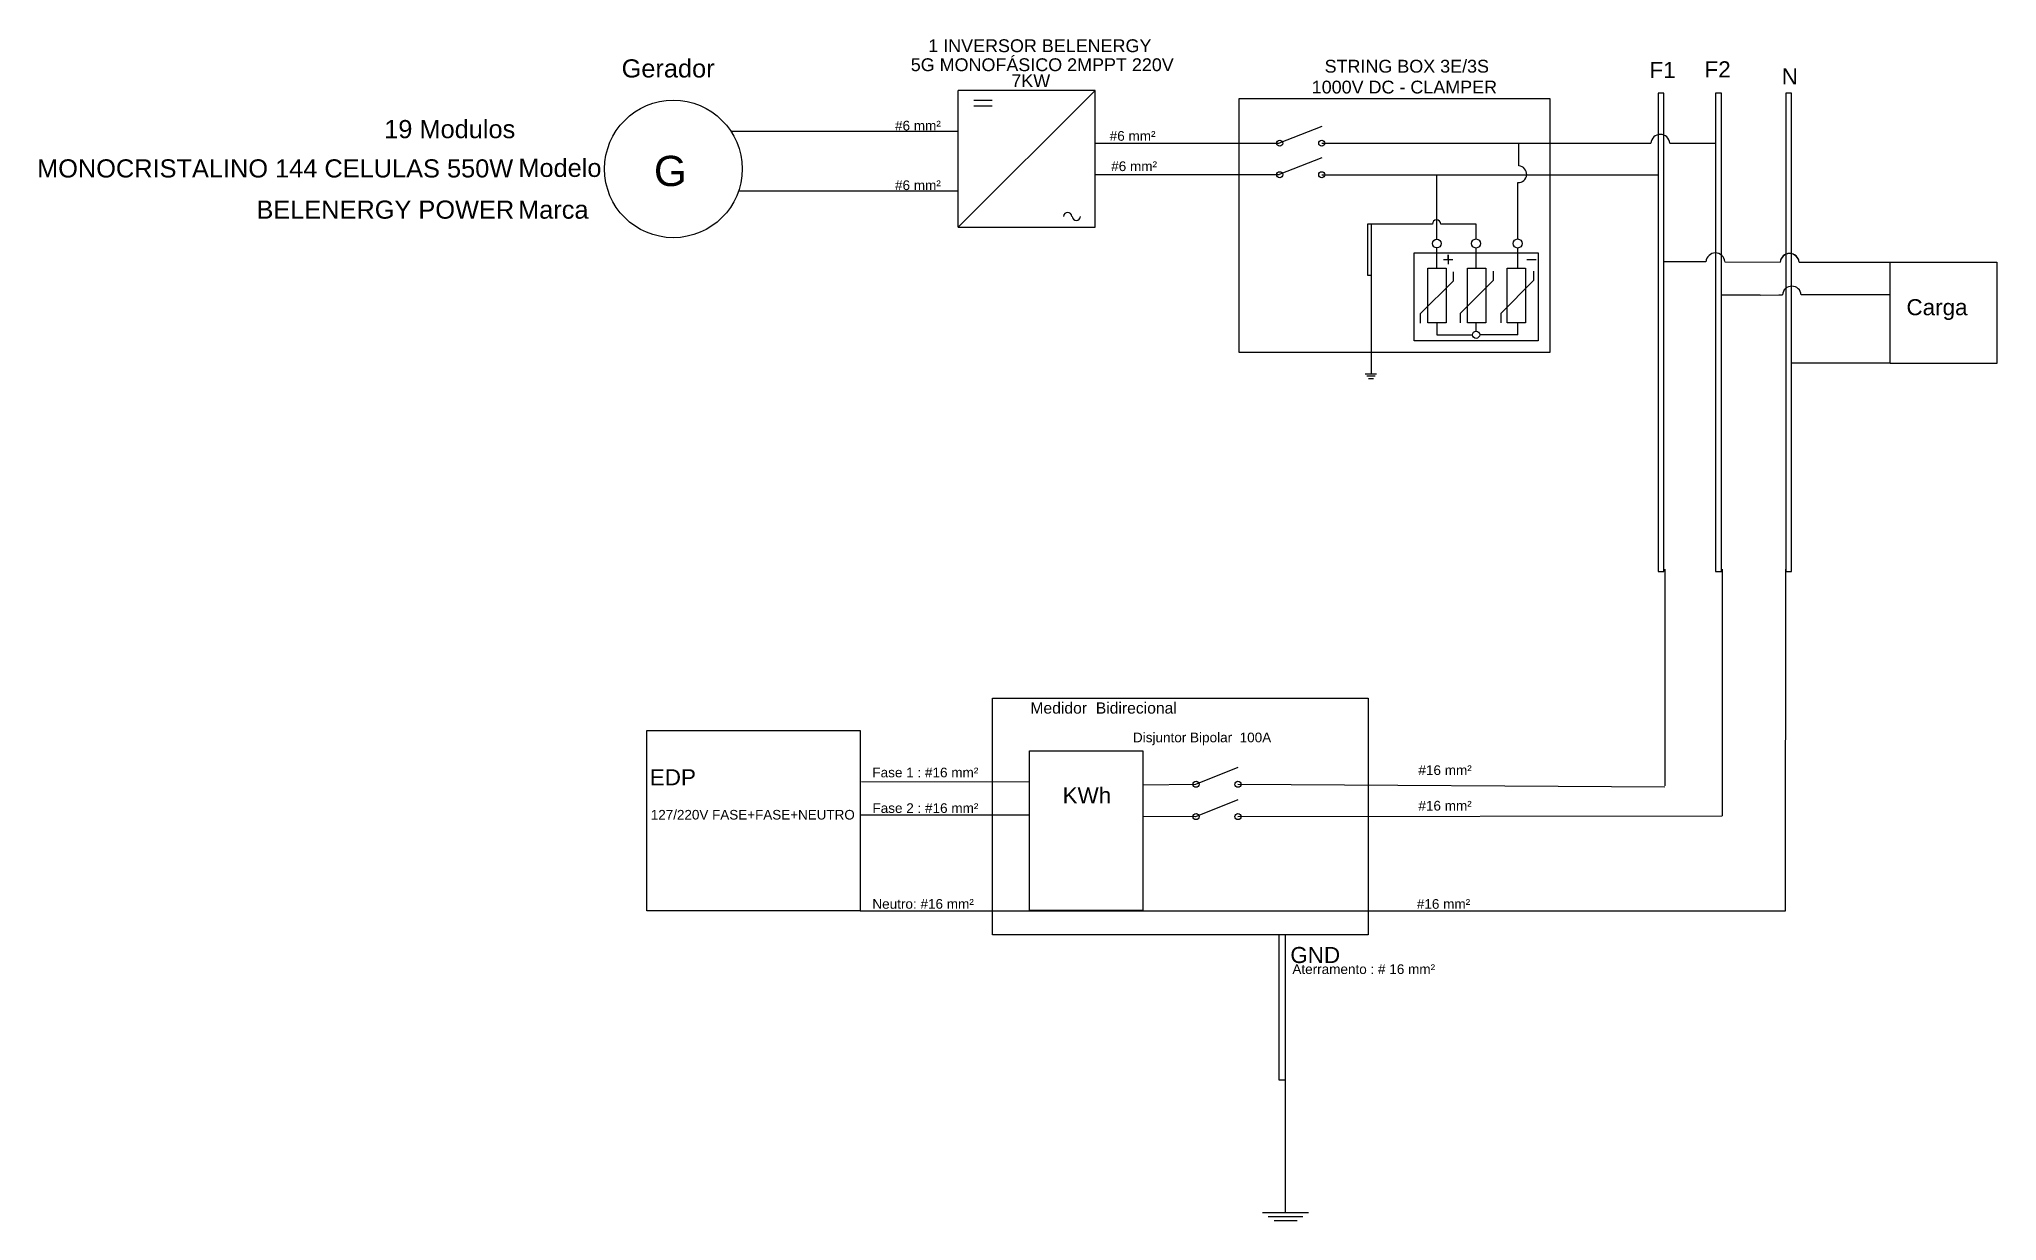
# Model space of a CAD drawing. Header units: millimetres. Extents: x 2532 to 31255, y 1064 to 18411.
import ezdxf

# ---------------------------------------------------------------- set-up
doc = ezdxf.new("R2010")
doc.units = ezdxf.units.MM
doc.styles.add('arial', font='arial.ttf')
doc.styles.get("Standard").update_dxf_attribs({"font": 'arial.ttf'})

msp = doc.modelspace()

# ---------------------------------------------------------------- linework, layer by layer
for p, q in [((18027, 17659), (16015, 17659)), ((18027, 17659), (16015, 15652)), ((16015, 15649), (16015, 17659)), ((18027, 15649), (18027, 17659)), ((26285, 17617), (26285, 10597)), ((26370, 17617), (26285, 17617)), ((26370, 10597), (26370, 17617)), ((27128, 17617), (27128, 11716)), ((27213, 17617), (27128, 17617)), ((27128, 17617), (27128, 10597)), ((27213, 17617), (27128, 17617)), ((27213, 11716), (27213, 17617)), ((27213, 10597), (27213, 17617)), ((28159, 17616), (28159, 11714)), ((28243, 17616), (28159, 17616)), ((28159, 17616), (28159, 10596)), ((28243, 17616), (28159, 17616)), ((28243, 11714), (28243, 17616)), ((28243, 10596), (28243, 17616)), ((16243, 17516), (16512, 17516)), ((16243, 17433), (16512, 17433)), ((16015, 17055), (12683, 17055)), ((18027, 16883), (20724, 16883)), ((21349, 16883), (26178, 16883)), ((24241, 16550), (24241, 16883)), ((26455, 16883), (27128, 16883)), ((18027, 16422), (20724, 16422)), ((21349, 16420), (26285, 16420)), ((23039, 15475), (23039, 16420)), ((16015, 16180), (12792, 16180)), ((24225, 15478), (24225, 16304)), ((16015, 15649), (18027, 15649)), ((23039, 15047), (23039, 15345)), ((23615, 15047), (23615, 15345)), ((24225, 15047), (24225, 15345)), ((23278, 14997), (23278, 14860)), ((23863, 15005), (23863, 14868)), ((24459, 15005), (24459, 14868)), ((26986, 15144), (26370, 15144)), ((27265, 15144), (28075, 15136)), ((28352, 15139), (29621, 15139)), ((29621, 15139), (29689, 15139)), ((23278, 14860), (22795, 14377)), ((23863, 14868), (23380, 14385)), ((24459, 14868), (23976, 14385)), ((27781, 14651), (27210, 14654)), ((27781, 14651), (28058, 14655)), ((28058, 14655), (28109, 14657)), ((28386, 14661), (29344, 14661)), ((29344, 14661), (29689, 14661)), ((22795, 14377), (22795, 14241)), ((23380, 14385), (23380, 14248)), ((23976, 14385), (23976, 14248)), ((23039, 14248), (23039, 14071)), ((23615, 14124), (23615, 14248)), ((24225, 14071), (24225, 14248)), ((23039, 14071), (23563, 14071)), ((24225, 14071), (23668, 14071)), ((28243, 13660), (29689, 13660)), ((26383, 10630), (26383, 7448)), ((27226, 10630), (27226, 7012)), ((28156, 5617), (28161, 10629)), ((26285, 10597), (26370, 10597)), ((27128, 10597), (27213, 10597)), ((28159, 10596), (28243, 10596)), ((14584, 7509), (14579, 7509)), ((17064, 7504), (14599, 7509)), ((19497, 7469), (18719, 7458)), ((20121, 7719), (19496, 7469)), ((20121, 7472), (26383, 7436)), ((20121, 7244), (19499, 6997)), ((14584, 7021), (14579, 7021)), ((17064, 7020), (14584, 7021)), ((19499, 6997), (18724, 6998)), ((20121, 6998), (27226, 7012)), ((14579, 5617), (28156, 5617))]:
    msp.add_line(p, q)
at = {"color": 1}
for p, q in [((21349, 17129), (20724, 16883)), ((21349, 16666), (20724, 16422)), ((23205, 15175), (23205, 15243)), ((23205, 15243), (23205, 15175)), ((23136, 15175), (23273, 15175)), ((23205, 15175), (23205, 15107))]:
    msp.add_line(p, q, dxfattribs=at)
at = {"color": 3}
for p, q in [((22073, 15696), (22023, 15696)), ((22023, 15696), (22023, 14946)), ((22973, 15696), (22073, 15696)), ((22073, 15696), (22073, 13499)), ((23615, 15696), (23097, 15696)), ((23615, 15477), (23615, 15696)), ((22023, 14946), (22073, 14946)), ((21987, 13499), (22155, 13499)), ((22011, 13466), (22134, 13466)), ((22035, 13431), (22107, 13431)), ((20718, 5265), (20718, 3134)), ((20819, 3134), (20819, 5265)), ((20718, 3133), (20819, 3133)), ((20819, 1191), (20819, 3134)), ((21156, 1182), (20481, 1182)), ((21072, 1123), (20566, 1123)), ((20987, 1064), (20650, 1064))]:
    msp.add_line(p, q, dxfattribs=at)
at = {"color": 18, "true_color": 0x000000}
msp.add_line((24358, 15175), (24495, 15175), dxfattribs=at)
for points in [[(20139, 17537), (24695, 17537), (24695, 13809), (20139, 13809)], [(22705, 15276), (24526, 15276), (24526, 13983), (22705, 13983)], [(22904, 15047), (23173, 15047), (23173, 14248), (22904, 14248)], [(23487, 15047), (23756, 15047), (23756, 14248), (23487, 14248)], [(24071, 15047), (24340, 15047), (24340, 14248), (24071, 14248)], [(29689, 15139), (31255, 15139), (31255, 13647), (29689, 13647)], [(16517, 8735), (22030, 8735), (22030, 5264), (16517, 5264)], [(11447, 8263), (14579, 8263), (14579, 5617), (11447, 5617)], [(17064, 7966), (18724, 7966), (18724, 5620), (17064, 5620)]]:
    msp.add_lwpolyline(points, close=True)
for centre, radius in [((11837, 16505), 1009), ((23039, 15410), 64.8), ((23614, 15411), 66.2), ((24224, 15411), 66.2), ((23615, 14071), 52.5), ((19505, 7472), 44), ((20121, 7472), 44), ((19505, 6998), 44), ((20121, 6998), 44)]:
    msp.add_circle(centre, radius)
at = {"color": 1}
for centre in [(20733, 16883), (21349, 16883), (20733, 16420), (21349, 16420)]:
    msp.add_circle(centre, 44, dxfattribs=at)
for centre, radius, start, end in [((26317, 16872), 139, 4.8424, 175.1498), ((24234, 16427), 123, 266.6155, 86.6155), ((17622, 15804), 63.4, 3.9499, 176.0501), ((17749, 15813), 63.4, 183.9499, 356.0501), ((27126, 15133), 139, 4.8257, 175.1743), ((28214, 15127), 139, 4.8263, 175.1497), ((28214, 15124), 139, 4.8263, 175.1497), ((28247, 14645), 139, 4.8263, 175.1497)]:
    msp.add_arc(centre, radius, start, end)
at = {"color": 3}
msp.add_arc((23035, 15695), 62.3, 1.3798, 178.6202, dxfattribs=at)

# ---------------------------------------------------------------- texts
for s, height, p in [('1 INVERSOR BELENERGY', 188.29, (15577, 18220)), ('5G MONOFÁSICO 2MPPT 220V', 188.29, (15320, 17941)), ('STRING BOX 3E/3S', 188.29, (21392, 17919)), ('7KW', 188.3, (16796, 17706)), ('F1', 235.4, (26158, 17841)), ('F2', 235.4, (26966, 17850)), ('N', 235, (28099, 17745)), ('1000V DC - CLAMPER', 188.29, (21203, 17613)), ('#6 mm²', 142, (15089, 17070)), ('#6 mm²', 142, (18239, 16919)), ('G', 444, (11552, 16254)), ('#6 mm²', 142, (18261, 16474)), ('#6 mm²', 142, (15089, 16195)), ('Carga', 235.4, (29929, 14358)), ('Medidor  Bidirecional', 164.76, (17075, 8510)), ('Disjuntor Bipolar  100A', 141.98, (18580, 8089)), ('EDP', 235.4, (11492, 7458)), ('Fase 1 : #16 mm²', 141.98, (14757, 7575)), ('#16 mm²', 142, (22768, 7609)), ('Fase 2 : #16 mm²', 141.98, (14758, 7052)), ('KWh', 235.4, (17548, 7191)), ('#16 mm²', 142, (22768, 7087)), ('127/220V FASE+FASE+NEUTRO', 141.22, (11506, 6955)), ('Neutro: #16 mm²', 141.98, (14757, 5646)), ('#16 mm²', 142, (22745, 5645)), ('GND', 235.4, (20889, 4849)), ('Aterramento : # 16 mm²', 141.98, (20919, 4688))]:
    msp.add_text(s, height=height).set_placement(p)
at = {"style": 'arial'}
for s, p in [('Gerador ', (11078, 17848)), ('Modelo', (9563, 16388)), ('Marca', (9559, 15775))]:
    msp.add_text(s, height=266.2, dxfattribs=at).set_placement(p)
at = {"color": 2, "style": 'arial'}
for s, height, p in [('19 Modulos', 266.2, (7595, 16957)), ('MONOCRISTALINO 144 CELULAS 550W', 266.22, (2502, 16380)), ('BELENERGY POWER', 266.22, (5720, 15775))]:
    msp.add_text(s, height=height, dxfattribs=at).set_placement(p)

doc.saveas('drawing.dxf')
